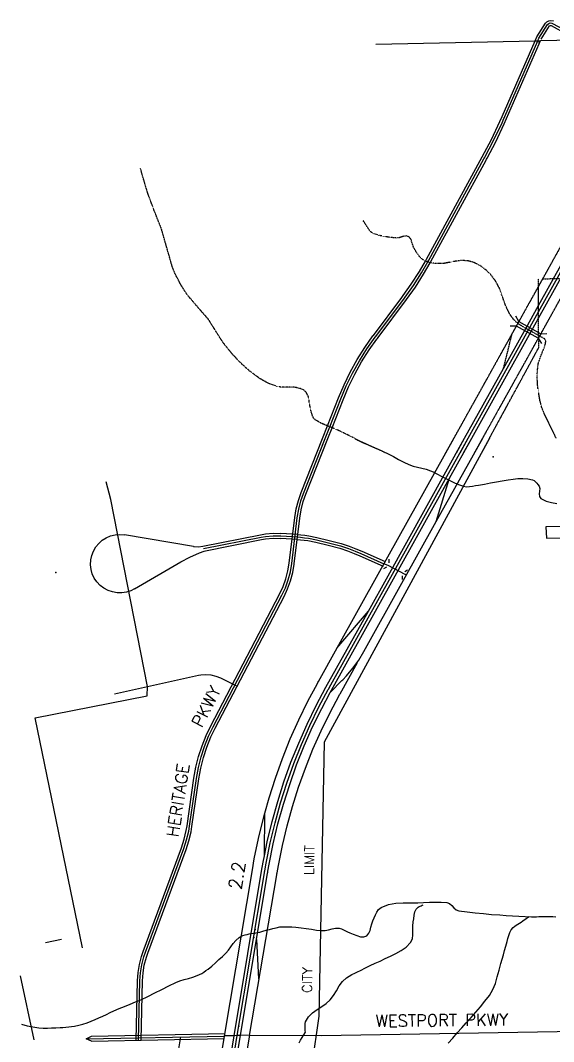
# Model space of a CAD drawing. Header units: feet. Extents: x 2327405 to 2393004, y 6977726 to 7089689.
# Drawn here: x 2328595 to 2337700, y 6999052 to 7016475 of the extents above; entities that cross this region are included whole.
import ezdxf

# ---------------------------------------------------------------- set-up
doc = ezdxf.new("R2010")
doc.units = ezdxf.units.FT
doc.header["$MEASUREMENT"] = 0
for name, pattern in [('DASHED', [0.75, 0.5, -0.25]), ('DASHED2', [0.375, 0.25, -0.125]), ('DIVIDE2', [0.6252, 0.25, -0.125, 0.0001, -0.125, 0.0001, -0.125])]:
    doc.linetypes.add(name, pattern=pattern)
doc.layers.add('vicinity map', color=9, linetype='CONTINUOUS')
doc.styles.get("Standard").update_dxf_attribs({"font": 'Simplex.shx'})

msp = doc.modelspace()

# ---------------------------------------------------------------- linework, layer by layer
at = {"layer": 'vicinity map'}
for p, q in [((2333389.89852, 7008421.17043), (2333752.14123, 7009339.32299)), ((2333429.36265, 7008405.59079), (2333797.78571, 7009339.43565)), ((2333468.81068, 7008390.02724), (2333843.43019, 7009339.53222)), ((2336604.71201, 7009345.66429), (2333781.17601, 7004160.71851)), ((2334306.506, 7009340.56228), (2334318.66399, 7009334.42072)), ((2334318.66399, 7009334.42072), (2334330.82181, 7009328.2788)), ((2334330.82181, 7009328.2788), (2334342.97958, 7009322.13679)), ((2334342.97958, 7009322.13679), (2334355.13745, 7009315.99498)), ((2334355.13745, 7009315.99498), (2334367.29556, 7009309.85365)), ((2334367.29556, 7009309.85365), (2334450.20419, 7009269.94993)), ((2334450.20419, 7009269.94993), (2334534.25954, 7009232.43583)), ((2334734.20572, 7007076.99199), (2335998.61898, 7009344.31234)), ((2334873.63383, 7007000.38137), (2336181.00377, 7009344.7147)), ((2334920.11524, 7006974.83913), (2336241.80942, 7009344.85956)), ((2335697.55211, 7007925.02008), (2336489.66732, 7009345.40677)), ((2335922.81309, 7008664.00679), (2336302.58289, 7009344.98831)), ((2334534.25954, 7009232.43583), (2334618.88696, 7009196.13779)), ((2334618.88696, 7009196.13779), (2334703.51184, 7009159.88224)), ((2334703.51184, 7009159.88224), (2334787.55955, 7009122.49561)), ((2334787.55955, 7009122.49561), (2334876.92223, 7009078.98129)), ((2334876.92223, 7009078.98129), (2334964.96195, 7009032.59652)), ((2334964.96195, 7009032.59652), (2335052.56134, 7008985.25611)), ((2335052.56134, 7008985.25611), (2335140.60308, 7008938.87488)), ((2335140.60308, 7008938.87488), (2335229.9698, 7008895.36765)), ((2335229.9698, 7008895.36765), (2335301.42401, 7008869.33175)), ((2335301.42401, 7008869.33175), (2335375.86082, 7008851.25696)), ((2335375.86082, 7008851.25696), (2335451.28891, 7008835.82871)), ((2335451.28891, 7008835.82871), (2335525.71694, 7008817.73245)), ((2335525.71694, 7008817.73245), (2335597.15357, 7008791.65361)), ((2335597.15357, 7008791.65361), (2335640.95377, 7008770.70199)), ((2335640.95377, 7008770.70199), (2335684.27469, 7008748.76172)), ((2335684.27469, 7008748.76172), (2335727.39756, 7008726.34965)), ((2330142.18753, 7008302.97118), (2330057.62614, 7008604.97154)), ((2334966.58055, 7006949.29689), (2335922.81309, 7008664.00679)), ((2335697.55211, 7007925.02008), (2335917.32481, 7008645.99685)), ((2335727.39756, 7008726.34965), (2335770.60361, 7008703.98268)), ((2335770.60361, 7008703.98268), (2335814.17408, 7008682.17767)), ((2335814.17408, 7008682.17767), (2335882.88166, 7008647.48361)), ((2335882.88166, 7008647.48361), (2335951.41734, 7008612.19246)), ((2335917.32481, 7008645.99685), (2335922.81309, 7008664.00679)), ((2335951.41734, 7008612.19246), (2336020.54076, 7008578.62041)), ((2336020.54076, 7008578.62041), (2336091.01154, 7008549.08367)), ((2336419.84865, 7008547.94813), (2336520.92989, 7008564.75897)), ((2336520.92989, 7008564.75897), (2336621.8924, 7008583.32572)), ((2336621.8924, 7008583.32572), (2336722.79843, 7008602.51939)), ((2336722.79843, 7008602.51939), (2336823.71025, 7008621.21095)), ((2336823.71025, 7008621.21095), (2336924.69012, 7008638.27141)), ((2336924.69012, 7008638.27141), (2337007.16585, 7008649.75574)), ((2337007.16585, 7008649.75574), (2337090.43635, 7008657.16503)), ((2337090.43635, 7008657.16503), (2337174.056, 7008658.53763)), ((2337174.056, 7008658.53763), (2337257.57918, 7008651.91187)), ((2337257.57918, 7008651.91187), (2337340.56026, 7008635.32609)), ((2337340.56026, 7008635.32609), (2337368.66311, 7008623.16667)), ((2337368.66311, 7008623.16667), (2337392.85648, 7008604.43236)), ((2337392.85648, 7008604.43236), (2337414.06833, 7008581.22126)), ((2337414.06833, 7008581.22126), (2337433.22665, 7008555.6315)), ((2333342.69286, 7008285.34752), (2333389.89852, 7008421.17043)), ((2333384.36196, 7008276.55983), (2333429.36265, 7008405.59079)), ((2336091.01154, 7008549.08367), (2336163.58933, 7008525.89844)), ((2336163.58933, 7008525.89844), (2336213.89708, 7008518.67021)), ((2336213.89708, 7008518.67021), (2336265.18629, 7008520.60781)), ((2336265.18629, 7008520.60781), (2336316.94756, 7008528.36449)), ((2336316.94756, 7008528.36449), (2336368.67148, 7008538.59351)), ((2336368.67148, 7008538.59351), (2336419.84865, 7008547.94813)), ((2337433.22665, 7008555.6315), (2337451.25939, 7008529.76116)), ((2337451.25939, 7008529.76116), (2337463.81539, 7008489.7079)), ((2337460.70445, 7008443.26809), (2337454.57147, 7008395.93827)), ((2337454.57147, 7008395.93827), (2337458.06133, 7008353.215)), ((2337463.81539, 7008489.7079), (2337460.70445, 7008443.26809)), ((2330765.48576, 7005109.61189), (2330142.18753, 7008302.97118)), ((2333305.62684, 7008140.31846), (2333342.69286, 7008285.34752)), ((2333347.52126, 7008133.36556), (2333384.36196, 7008276.55983)), ((2333389.41568, 7008126.38048), (2333426.03105, 7008267.72386)), ((2333426.03105, 7008267.72386), (2333468.82678, 7008390.02724)), ((2337458.06133, 7008353.215), (2337483.81891, 7008320.59484)), ((2337483.81891, 7008320.59484), (2337573.8374, 7008274.86762)), ((2337573.8374, 7008274.86762), (2337664.33374, 7008247.36628)), ((2337664.33374, 7008247.36628), (2337755.21424, 7008234.03905)), ((2333281.16294, 7007992.61769), (2333305.62684, 7008140.31846)), ((2333323.28269, 7007987.48349), (2333347.52126, 7008133.36556)), ((2333365.38634, 7007982.36538), (2333389.41568, 7008126.38048)), ((2333186.26877, 7007213.55525), (2333281.16294, 7007992.61769)), ((2333228.38852, 7007208.43715), (2333323.28269, 7007987.49958)), ((2333270.50827, 7007203.30295), (2333365.38634, 7007982.36538)), ((2335109.61387, 7006870.72272), (2335697.55211, 7007925.02008)), ((2330135.10588, 7007678.69118), (2330212.9075, 7007697.50584)), ((2330212.9075, 7007697.50584), (2330292.70487, 7007703.63791)), ((2330292.70487, 7007703.63791), (2330372.45395, 7007696.91034)), ((2331551.13092, 7007501.19917), (2330372.47005, 7007696.91034)), ((2331711.04754, 7007503.69384), (2332697.11961, 7007699.08312)), ((2332697.1357, 7007699.08312), (2332780.18419, 7007712.84406)), ((2332780.18419, 7007712.84406), (2332911.19479, 7007723.88501)), ((2332911.19479, 7007723.88501), (2333042.63995, 7007722.05021)), ((2333328.9963, 7007704.00809), (2333042.63995, 7007722.03412)), ((2333330.5092, 7007703.29992), (2333384.10444, 7007697.9404)), ((2333384.10444, 7007697.9404), (2333452.47459, 7007691.0036)), ((2338147.32162, 7007839.42863), (2337565.49935, 7007831.84804)), ((2337565.49935, 7007831.84804), (2337576.37935, 7007642.31722)), ((2329882.3391, 7007490.72154), (2329933.29483, 7007552.44459)), ((2329933.29483, 7007552.44459), (2329993.47279, 7007605.20292)), ((2329993.47279, 7007605.20292), (2330061.32791, 7007647.64456)), ((2330061.32791, 7007647.64456), (2330135.10588, 7007678.69118)), ((2331719.30411, 7007462.07303), (2332705.37617, 7007657.46231)), ((2331727.56067, 7007420.43612), (2332713.63274, 7007615.84149)), ((2332705.37617, 7007657.46231), (2332781.72928, 7007670.24147)), ((2332713.63274, 7007615.85759), (2332783.33875, 7007627.63889)), ((2332781.72928, 7007670.24147), (2332910.61539, 7007681.41117)), ((2332783.33875, 7007627.63889), (2332910.08426, 7007638.93734)), ((2332910.08426, 7007638.93734), (2333037.31262, 7007637.36007)), ((2332910.61539, 7007681.41117), (2333039.98433, 7007679.70514)), ((2333323.66896, 7007619.33404), (2333037.31262, 7007637.37616)), ((2333039.98433, 7007679.70514), (2333326.34068, 7007661.66302)), ((2333322.17216, 7007620.02611), (2333375.70302, 7007614.66658)), ((2333326.34068, 7007661.66302), (2333379.90373, 7007656.30349)), ((2333375.70302, 7007614.66658), (2333442.88217, 7007607.85854)), ((2333379.90373, 7007656.30349), (2333447.67838, 7007649.43107)), ((2333442.88217, 7007607.85854), (2333506.31126, 7007599.63416)), ((2333447.67838, 7007649.43107), (2333513.34463, 7007640.91699)), ((2333452.47459, 7007691.0036), (2333520.378, 7007682.19981)), ((2333506.31126, 7007599.63416), (2333640.37985, 7007571.25926)), ((2333513.34463, 7007640.91699), (2333649.55381, 7007612.09144)), ((2333520.378, 7007682.19981), (2333658.72777, 7007652.92361)), ((2333640.37985, 7007571.25926), (2333849.07942, 7007521.65549)), ((2333649.55381, 7007612.09144), (2333859.1064, 7007562.27844)), ((2333658.72777, 7007652.92361), (2333869.13338, 7007602.90138)), ((2333849.07942, 7007521.65549), (2334049.57071, 7007470.28131)), ((2333859.1064, 7007562.27844), (2334061.28762, 7007510.48579)), ((2333869.13338, 7007602.90138), (2334073.00454, 7007550.69028)), ((2334073.00454, 7007550.69028), (2334211.83715, 7007505.25503)), ((2337576.37935, 7007642.31722), (2337846.30303, 7007648.83557)), ((2329796.53843, 7007268.67949), (2329813.06765, 7007346.98006)), ((2329813.06765, 7007346.98006), (2329841.9093, 7007421.64322)), ((2329841.9093, 7007421.64322), (2329882.3391, 7007490.72154)), ((2331489.82632, 7007319.05581), (2331651.69041, 7007390.95069)), ((2331551.14701, 7007501.19917), (2331560.14393, 7007499.79893)), ((2331560.14393, 7007499.79893), (2331635.77278, 7007495.30852)), ((2331635.77278, 7007495.30852), (2331711.04754, 7007503.67775)), ((2331651.69041, 7007390.95069), (2331733.67665, 7007422.14216)), ((2334049.57071, 7007470.28131), (2334183.15645, 7007426.58429)), ((2334061.28762, 7007510.48579), (2334197.4968, 7007465.91966)), ((2334183.15645, 7007426.58429), (2334293.53369, 7007382.11472)), ((2334197.4968, 7007465.91966), (2334309.66055, 7007420.72583)), ((2334211.83715, 7007505.25503), (2334325.78741, 7007459.33694)), ((2334293.53369, 7007382.11472), (2334389.812, 7007340.44562)), ((2334309.66055, 7007420.72583), (2334406.56655, 7007378.78312)), ((2334325.78741, 7007459.33694), (2334423.3211, 7007417.12062)), ((2334406.56655, 7007378.78312), (2334804.02439, 7007203.72141)), ((2334423.3211, 7007417.12062), (2334821.61586, 7007241.43122)), ((2329792.77227, 7007188.72118), (2329796.53843, 7007268.67949)), ((2329801.84967, 7007109.19742), (2329792.77227, 7007188.72118)), ((2330541.48016, 7006774.60535), (2331333.61147, 7007235.58885)), ((2331333.61147, 7007235.58885), (2331489.82632, 7007319.05581)), ((2333164.55707, 7007082.57684), (2333186.28487, 7007213.57135)), ((2333204.85812, 7007068.09164), (2333228.38852, 7007208.43715)), ((2333245.12698, 7007053.55815), (2333269.60697, 7007196.07644)), ((2333269.60697, 7007196.07644), (2333270.50827, 7007203.30295)), ((2334389.812, 7007340.44562), (2334787.84925, 7007164.85278)), ((2334875.533, 7007175.62012), (2334804.02439, 7007203.72141)), ((2335165.52674, 7007018.43958), (2334875.533, 7007175.62012)), ((2334884.19194, 7007283.58316), (2334885.65655, 7007222.72921)), ((2329823.54528, 7007032.15224), (2329801.84967, 7007109.19742)), ((2329857.2958, 7006959.58138), (2329823.54528, 7007032.15224)), ((2333129.29365, 7006946.27109), (2333164.55707, 7007082.57684)), ((2333168.6934, 7006930.04766), (2333204.85812, 7007068.09164)), ((2333208.06096, 7006913.77595), (2333245.12698, 7007053.55815)), ((2334006.35652, 7005771.82703), (2334734.20572, 7007076.99199)), ((2334537.62544, 7006397.84526), (2334873.63383, 7007000.38137)), ((2334845.50035, 7007148.8064), (2334795.09185, 7007118.45186)), ((2335119.60865, 7006938.52955), (2335118.14404, 7006999.46397)), ((2335159.10497, 7007072.66252), (2335206.26235, 7007101.05352)), ((2335185.21052, 7007007.64006), (2335165.52674, 7007018.43958)), ((2329902.21602, 7006893.35182), (2329857.2958, 7006959.58138)), ((2329957.17931, 7006835.1535), (2329902.21602, 7006893.35182)), ((2330020.73716, 7006786.51541), (2329957.17931, 7006835.1535)), ((2333081.7339, 7006813.76368), (2333129.29365, 7006946.27109)), ((2333120.23235, 7006795.81813), (2333168.6934, 7006930.04766)), ((2333158.7147, 7006777.85648), (2333208.06096, 7006913.77595)), ((2333868.77929, 7005089.59012), (2334920.11524, 7006974.83913)), ((2333906.10283, 7005047.66351), (2334966.58055, 7006949.29689)), ((2334461.3689, 7005708.30137), (2335109.61387, 7006870.72272)), ((2330091.264, 7006748.67684), (2330020.73716, 7006786.51541)), ((2330166.94113, 7006722.61958), (2330091.264, 7006748.67684)), ((2330245.8211, 7006709.00349), (2330166.94113, 7006722.61958)), ((2330325.84379, 7006708.19875), (2330245.8211, 7006709.00349)), ((2330404.98128, 7006720.22147), (2330325.84379, 7006708.19875)), ((2330481.17344, 7006744.74974), (2330404.98128, 7006720.22147)), ((2330541.49626, 7006774.60535), (2330481.17344, 7006744.74974)), ((2331847.27282, 7004438.85048), (2333022.2802, 7006686.16515)), ((2331884.85387, 7004419.18279), (2333059.87734, 7006666.49747)), ((2333022.2802, 7006686.16515), (2333081.7339, 7006813.76368)), ((2333059.87734, 7006666.49747), (2333120.23235, 7006795.81813)), ((2333097.47449, 7006646.84588), (2333158.7147, 7006777.85648)), ((2331922.45102, 7004399.51511), (2333097.47449, 7006646.82978)), ((2333813.47801, 7005099.32739), (2334537.62544, 7006397.84526)), ((2334033.5887, 7005803.9037), (2334537.57715, 7006397.79697)), ((2334537.57715, 7006397.79697), (2334537.62544, 7006397.84526)), ((2334006.35652, 7005771.82703), (2334033.5887, 7005803.9037)), ((2333683.51356, 7005192.91789), (2334006.35652, 7005771.82703)), ((2334372.301, 7005561.8077), (2334461.3689, 7005708.30137)), ((2334054.33473, 7004986.11749), (2334352.63332, 7005517.49907)), ((2334272.51406, 7005422.41177), (2334372.301, 7005561.8077)), ((2330202.15626, 7004985.57027), (2331638.52497, 7005301.29939)), ((2331638.52497, 7005301.29939), (2331676.37963, 7005308.28447)), ((2331676.37963, 7005308.28447), (2331761.6009, 7005314.5453)), ((2331761.6009, 7005314.5453), (2331846.78998, 7005307.94649)), ((2331846.78998, 7005307.94649), (2331930.0316, 7005288.63288)), ((2331930.0316, 7005288.63288), (2332009.4427, 7005257.05514)), ((2332009.4427, 7005257.05514), (2332297.37632, 7005116.59697)), ((2334101.04146, 7005226.00853), (2334162.52309, 7005290.90223)), ((2334162.52309, 7005290.90223), (2334272.51406, 7005422.41177)), ((2330761.18848, 7004950.45171), (2330765.48576, 7005109.61189)), ((2333506.34345, 7004862.0115), (2333665.92209, 7005160.72855)), ((2333646.68896, 7004787.04254), (2333813.47801, 7005099.32739)), ((2333665.92209, 7005160.72855), (2333674.16256, 7005176.14725)), ((2333674.16256, 7005176.14725), (2333683.51356, 7005192.91789)), ((2333859.42829, 7005072.81947), (2333868.77929, 7005089.59012)), ((2333909.65975, 7005032.87251), (2334069.76951, 7005193.81919)), ((2334069.76951, 7005193.81919), (2334086.1217, 7005210.25185)), ((2334086.1217, 7005210.25185), (2334101.04146, 7005226.00853)), ((2328848.19227, 7004576.02534), (2330761.18848, 7004950.45171)), ((2333693.47616, 7004762.04752), (2333851.18782, 7005057.40078)), ((2333740.26336, 7004737.06859), (2333884.92225, 7005008.02234)), ((2333851.18782, 7005057.40078), (2333859.42829, 7005072.81947)), ((2333882.70118, 7004665.39903), (2334038.57805, 7004957.29194)), ((2333884.92225, 7005008.02234), (2333906.10283, 7005047.66351)), ((2333884.92225, 7005008.02234), (2333909.65975, 7005032.87251)), ((2334038.57805, 7004957.29194), (2334045.90112, 7004971.0046)), ((2334045.90112, 7004971.0046), (2334054.33473, 7004986.11749)), ((2333349.61357, 7004541.34133), (2333506.34345, 7004862.0115)), ((2333491.37541, 7004468.89922), (2333646.68896, 7004787.04254)), ((2333538.62936, 7004444.75722), (2333693.47616, 7004762.04752)), ((2333585.8994, 7004420.61522), (2333740.26336, 7004737.06859)), ((2329657.06203, 7000651.95199), (2328848.19227, 7004576.02534)), ((2333731.25035, 7004355.06163), (2333882.70118, 7004665.39903)), ((2331767.26622, 7004272.70521), (2331847.25672, 7004438.83438)), ((2331808.40419, 7004260.82735), (2331884.85387, 7004419.18279)), ((2331849.54217, 7004248.9012), (2331922.45102, 7004399.51511)), ((2333204.56841, 7004215.23115), (2333349.61357, 7004541.34133)), ((2333347.73049, 7004145.31591), (2333491.37541, 7004468.89922)), ((2333395.46728, 7004122.01083), (2333538.62936, 7004444.75722)), ((2333443.18797, 7004098.73794), (2333585.8994, 7004420.61522)), ((2331696.70719, 7004096.87096), (2331767.26622, 7004272.70521)), ((2331738.0544, 7004086.4738), (2331808.40419, 7004260.82735)), ((2331779.4177, 7004076.02836), (2331849.54217, 7004248.9012)), ((2333071.36894, 7003884.09944), (2333204.56841, 7004215.23115)), ((2333591.24283, 7004039.3969), (2333731.25035, 7004355.06163)), ((2331638.23526, 7003916.65895), (2331696.70719, 7004096.87096)), ((2331679.80779, 7003907.71032), (2331738.0544, 7004086.4738)), ((2331721.38032, 7003898.72949), (2331779.4177, 7004076.02836)), ((2333215.94734, 7003816.72715), (2333347.73049, 7004145.31591)), ((2333264.15088, 7003794.27509), (2333395.46728, 7004122.01083)), ((2333312.35441, 7003771.83912), (2333443.18797, 7004098.73794)), ((2333462.80737, 7003718.85547), (2333591.24283, 7004039.3969)), ((2333781.17601, 7004160.71851), (2333692.83238, 6999484.31597)), ((2331592.14013, 7003732.89003), (2331638.23526, 7003916.65895)), ((2331633.92189, 7003725.37382), (2331679.80779, 7003907.71032)), ((2331675.70365, 7003717.85761), (2331721.38032, 7003898.72949)), ((2332950.19218, 7003548.39684), (2333071.36894, 7003884.09944)), ((2331558.63103, 7003546.41719), (2331592.14013, 7003732.89003)), ((2331600.62202, 7003540.33341), (2331633.92189, 7003725.37382)), ((2331642.61301, 7003534.24963), (2331675.70365, 7003717.85761)), ((2333096.18691, 7003483.55142), (2333215.94734, 7003816.72715)), ((2333144.87329, 7003461.96847), (2333264.15088, 7003794.27509)), ((2333193.55966, 7003440.38552), (2333312.35441, 7003771.83912)), ((2333346.13712, 7003393.83974), (2333462.80737, 7003718.85547)), ((2331440.86634, 7002733.25016), (2331558.63103, 7003546.41719)), ((2331482.85733, 7002727.16637), (2331600.62202, 7003540.33341)), ((2331524.84832, 7002721.08259), (2331642.61301, 7003534.24963)), ((2332841.21517, 7003208.52572), (2332950.19218, 7003548.39684)), ((2332988.64234, 7003146.25545), (2333096.18691, 7003483.55142)), ((2333037.79546, 7003125.52552), (2333144.87329, 7003461.96847)), ((2333086.94857, 7003104.81168), (2333193.55966, 7003440.38552)), ((2333241.40911, 7003064.78424), (2333346.13712, 7003393.83974)), ((2332767.61425, 7002946.8586), (2332841.21517, 7003208.52572)), ((2332893.41018, 7002805.2738), (2332988.64234, 7003146.25545)), ((2332943.04614, 7002785.41298), (2333037.79546, 7003125.52552)), ((2332992.6982, 7002765.56825), (2333086.94857, 7003104.81168)), ((2333148.73601, 7002732.13963), (2333241.40911, 7003064.78424)), ((2332660.35938, 7002518.09663), (2332744.56669, 7002864.93674)), ((2332744.56669, 7002864.93674), (2332767.61425, 7002946.8586)), ((2332762.31911, 7002244.69649), (2332767.51769, 7002935.3831)), ((2332767.51769, 7002935.3831), (2332767.61425, 7002946.8586)), ((2331392.75938, 7002504.5932), (2331427.7009, 7002654.40238)), ((2331427.7009, 7002654.40238), (2331440.86634, 7002733.25016)), ((2331433.15699, 7002491.50823), (2331468.71012, 7002642.99126)), ((2331468.71012, 7002642.99126), (2331482.85733, 7002727.16637)), ((2331509.71933, 7002631.54795), (2331524.84832, 7002721.08259)), ((2332810.6514, 7002461.04103), (2332893.41018, 7002805.2738)), ((2332860.7702, 7002442.06541), (2332943.04614, 7002785.41298)), ((2332910.88899, 7002423.10589), (2332992.6982, 7002765.56825)), ((2333068.27876, 7002396.32436), (2333148.73601, 7002732.13963)), ((2331345.40886, 7002358.21219), (2331392.75938, 7002504.5932)), ((2331385.19488, 7002343.46947), (2331433.15699, 7002491.50823)), ((2331424.9809, 7002328.74285), (2331473.55461, 7002478.40717)), ((2331473.55461, 7002478.40717), (2331509.71933, 7002631.54795)), ((2332588.72201, 7002168.45605), (2332660.35938, 7002518.09663)), ((2330690.42023, 7000589.45639), (2331345.42496, 7002358.21219)), ((2330730.20625, 7000574.72977), (2331385.19488, 7002343.46947)), ((2330769.97617, 7000560.00315), (2331424.9809, 7002328.74285)), ((2332762.12597, 7002221.1339), (2332810.6514, 7002461.04103)), ((2332791.06419, 7002095.94956), (2332860.7702, 7002442.06541)), ((2332841.68192, 7002077.87525), (2332910.88899, 7002423.10589)), ((2332999.87642, 7002056.69467), (2333068.27876, 7002396.32436)), ((2332556.27516, 7001984.46179), (2332588.72201, 7002168.45605)), ((2332740.46255, 7002114.03997), (2332762.12597, 7002221.1339)), ((2332762.12597, 7002221.1339), (2332762.31911, 7002244.69649)), ((2332083.26894, 6999146.50497), (2332556.27516, 7001984.46179)), ((2332245.34226, 6999151.33337), (2332713.19818, 7001958.29186)), ((2332713.19818, 7001958.29186), (2332740.46255, 7002114.03997)), ((2332762.81804, 7001933.47388), (2332765.57023, 7001949.95482)), ((2332765.57023, 7001949.95482), (2332768.30633, 7001965.66322)), ((2332768.30633, 7001965.66322), (2332791.06419, 7002095.94956)), ((2332817.8779, 7001941.23151), (2332820.614, 7001956.93991)), ((2332820.614, 7001956.93991), (2332841.68192, 7002077.87525)), ((2332977.6014, 7001929.16051), (2332999.87642, 7002056.69467)), ((2332299.37206, 6999152.94284), (2332762.81804, 7001933.47388)), ((2332353.40186, 6999154.5523), (2332815.12572, 7001924.75057)), ((2332509.90642, 6999156.09739), (2332972.37063, 7001898.51626)), ((2332815.12572, 7001924.75057), (2332817.8779, 7001941.23151)), ((2332972.37063, 7001898.51626), (2332974.99406, 7001914.22466)), ((2332974.99406, 7001914.22466), (2332977.6014, 7001929.16051)), ((2335381.13092, 7001419.68378), (2335480.78633, 7001425.4485)), ((2335480.78633, 7001425.4485), (2335580.68957, 7001430.09626)), ((2335580.68957, 7001430.09626), (2335680.60065, 7001432.09182)), ((2335680.60065, 7001432.09182), (2335780.27955, 7001429.89992)), ((2335780.27955, 7001429.89992), (2335879.48624, 7001421.98531)), ((2335879.48624, 7001421.98531), (2335924.01948, 7001404.89643)), ((2334656.29945, 7001211.85735), (2334680.01068, 7001260.91003)), ((2334680.01068, 7001260.91003), (2334711.62456, 7001304.82116)), ((2334711.62456, 7001304.82116), (2334755.94962, 7001340.25659)), ((2334755.94962, 7001340.25659), (2334879.11592, 7001392.38081)), ((2334879.11592, 7001392.38081), (2335003.70063, 7001415.35705)), ((2335003.70063, 7001415.35705), (2335129.22032, 7001420.2139)), ((2335129.22032, 7001420.2139), (2335255.19156, 7001417.97995)), ((2335255.19156, 7001417.97995), (2335381.13092, 7001419.68378)), ((2335318.88495, 7001207.91086), (2335330.13182, 7001264.66644)), ((2335330.13182, 7001264.66644), (2335351.52316, 7001312.70856)), ((2335351.52316, 7001312.70856), (2335389.27483, 7001345.88972)), ((2335389.27483, 7001345.88972), (2335405.73645, 7001354.01753)), ((2335405.73645, 7001354.01753), (2335422.19808, 7001362.14534)), ((2335422.19808, 7001362.14534), (2335438.65971, 7001370.27314)), ((2335438.65971, 7001370.27314), (2335455.12134, 7001378.40095)), ((2335455.12134, 7001378.40095), (2335471.58296, 7001386.52876)), ((2335924.01948, 7001404.89643), (2335962.55604, 7001371.81648)), ((2335962.55604, 7001371.81648), (2335999.09239, 7001333.29309)), ((2335999.09239, 7001333.29309), (2336037.625, 7001299.8739)), ((2336037.625, 7001299.8739), (2336082.15031, 7001282.10655)), ((2336082.15031, 7001282.10655), (2336221.68712, 7001264.55637)), ((2336221.68712, 7001264.55637), (2336361.3941, 7001248.6669)), ((2336361.3941, 7001248.6669), (2336501.27529, 7001234.55456)), ((2334593.97353, 7001060.08285), (2334613.35085, 7001111.66401)), ((2334613.35085, 7001111.66401), (2334635.68235, 7001160.99729)), ((2334635.68235, 7001160.99729), (2334656.29945, 7001211.85735)), ((2335294.01151, 7001021.91069), (2335301.96125, 7001092.84934)), ((2335301.96125, 7001092.84934), (2335311.56671, 7001148.58933)), ((2335311.56671, 7001148.58933), (2335318.88495, 7001207.91086)), ((2336501.27529, 7001234.55456), (2336641.33469, 7001222.33577)), ((2336641.33469, 7001222.33577), (2336781.57633, 7001212.12693)), ((2336781.57633, 7001212.12693), (2336889.74859, 7001204.55018)), ((2336889.74859, 7001204.55018), (2336997.89864, 7001196.59486)), ((2336997.89864, 7001196.59486), (2337106.06156, 7001189.22507)), ((2337090.96126, 7001056.17719), (2337118.75961, 7001072.7657)), ((2337106.06156, 7001189.22507), (2337214.27245, 7001183.40492)), ((2337118.75961, 7001072.7657), (2337145.91134, 7001090.59609)), ((2337145.91134, 7001090.59609), (2337173.10811, 7001109.90003)), ((2337173.10811, 7001109.90003), (2337200.30488, 7001129.20398)), ((2337200.30488, 7001129.20398), (2337227.50165, 7001148.50792)), ((2337214.27245, 7001183.40492), (2337322.56642, 7001180.09854)), ((2337227.50165, 7001148.50792), (2337254.69842, 7001167.81187)), ((2337254.69842, 7001167.81187), (2337281.89519, 7001187.11582)), ((2337322.56642, 7001180.09854), (2337364.98835, 7001180.28574)), ((2337364.98835, 7001180.28574), (2337407.41093, 7001181.67553)), ((2337407.41093, 7001181.67553), (2337449.83533, 7001183.48031)), ((2337449.83533, 7001183.48031), (2337492.26269, 7001184.91249)), ((2337492.26269, 7001184.91249), (2337534.69416, 7001185.18446)), ((2337534.69416, 7001185.18446), (2337586.15525, 7001184.49238)), ((2337586.15525, 7001184.49238), (2337637.61634, 7001183.80031)), ((2337637.61634, 7001183.80031), (2337689.07744, 7001183.10824)), ((2337689.07744, 7001183.10824), (2337740.53853, 7001182.41617)), ((2332539.05065, 7000894.08662), (2332574.79369, 7000900.67578)), ((2332574.79369, 7000900.67578), (2332610.53673, 7000907.26494)), ((2332610.53673, 7000907.26494), (2332646.27977, 7000913.85409)), ((2332646.27977, 7000913.85409), (2332682.02281, 7000920.44325)), ((2332682.02281, 7000920.44325), (2332737.62667, 7000935.29541)), ((2332737.62667, 7000935.29541), (2332793.23053, 7000950.14757)), ((2332793.23053, 7000950.14757), (2332848.83439, 7000964.99973)), ((2332848.83439, 7000964.99973), (2332904.43825, 7000979.85189)), ((2332904.43825, 7000979.85189), (2332960.04211, 7000994.70405)), ((2332960.04211, 7000994.70405), (2333026.7995, 7001007.33917)), ((2333026.7995, 7001007.33917), (2333094.92572, 7001011.83087)), ((2333094.92572, 7001011.83087), (2333163.74083, 7001010.82261)), ((2333163.74083, 7001010.82261), (2333232.56489, 7001006.95788)), ((2333232.56489, 7001006.95788), (2333300.71796, 7001002.88014)), ((2333300.71796, 7001002.88014), (2333388.45385, 7000995.19362)), ((2333388.45385, 7000995.19362), (2333476.18708, 7000982.68605)), ((2333476.18708, 7000982.68605), (2333563.91839, 7000968.32262)), ((2333563.91839, 7000968.32262), (2333651.64851, 7000955.06852)), ((2333651.64851, 7000955.06852), (2333739.37816, 7000945.88892)), ((2333739.37816, 7000945.88892), (2333799.01726, 7000948.76111)), ((2333799.01726, 7000948.76111), (2333858.6513, 7000961.09926)), ((2333858.6513, 7000961.09926), (2333918.27956, 7000975.93487)), ((2333918.27956, 7000975.93487), (2333977.9013, 7000986.29939)), ((2333977.9013, 7000986.29939), (2334037.5158, 7000985.22429)), ((2334037.5158, 7000985.22429), (2334075.57935, 7000975.4898)), ((2334075.57935, 7000975.4898), (2334112.09007, 7000960.15116)), ((2334112.09007, 7000960.15116), (2334147.75599, 7000942.07503)), ((2334147.75599, 7000942.07503), (2334183.28515, 7000924.12808)), ((2334183.28515, 7000924.12808), (2334219.38555, 7000909.17698)), ((2334219.38555, 7000909.17698), (2334277.63763, 7000885.80322)), ((2334513.17764, 7000858.35002), (2334547.91581, 7000898.90812)), ((2334547.91581, 7000898.90812), (2334568.27911, 7000949.11174)), ((2334568.27911, 7000949.11174), (2334581.29065, 7001004.3677)), ((2334581.29065, 7001004.3677), (2334593.97353, 7001060.08285)), ((2335296.64536, 7000948.50703), (2335294.01151, 7001021.91069)), ((2335298.61077, 7000875.40101), (2335296.64536, 7000948.50703)), ((2336934.08223, 7000861.4506), (2336951.20487, 7000912.53481)), ((2336951.20487, 7000912.53481), (2336975.25307, 7000959.65644)), ((2336975.25307, 7000959.65644), (2337009.79873, 7001000.46594)), ((2337009.79873, 7001000.46594), (2337035.8696, 7001021.367)), ((2337035.8696, 7001021.367), (2337063.12752, 7001039.49085)), ((2337063.12752, 7001039.49085), (2337090.96126, 7001056.17719)), ((2329294.43305, 7000792.95738), (2329023.46321, 7000738.73444)), ((2332189.26681, 7000669.18344), (2332230.38201, 7000725.179)), ((2332230.38201, 7000725.179), (2332275.45827, 7000778.23941)), ((2332275.45827, 7000778.23941), (2332328.74483, 7000824.8892)), ((2332328.74483, 7000824.8892), (2332361.17824, 7000844.78826)), ((2332361.17824, 7000844.78826), (2332395.31201, 7000859.97133)), ((2332395.31201, 7000859.97133), (2332430.68535, 7000871.46569)), ((2332430.68535, 7000871.46569), (2332466.83748, 7000880.29864)), ((2332466.83748, 7000880.29864), (2332503.30761, 7000887.49746)), ((2332503.30761, 7000887.49746), (2332539.05065, 7000894.08662)), ((2332667.36056, 7000121.31076), (2332634.47916, 7000795.35549)), ((2334277.63763, 7000885.80322), (2334339.4247, 7000859.7057)), ((2334339.4247, 7000859.7057), (2334401.46495, 7000840.21237)), ((2334401.46495, 7000840.21237), (2334460.47654, 7000836.65117)), ((2334460.47654, 7000836.65117), (2334513.17764, 7000858.35002)), ((2335180.29315, 7000663.88321), (2335255.52813, 7000741.13255)), ((2335255.52813, 7000741.13255), (2335288.65571, 7000805.3553)), ((2335288.65571, 7000805.3553), (2335298.61077, 7000875.40101)), ((2336884.44277, 7000681.7294), (2336906.3261, 7000756.79266)), ((2336906.3261, 7000756.79266), (2336920.31327, 7000808.75337)), ((2336920.31327, 7000808.75337), (2336934.08223, 7000861.4506)), ((2330661.5303, 7000503.83275), (2330690.40413, 7000589.45639)), ((2330703.7949, 7000496.97642), (2330730.19015, 7000574.72977)), ((2330746.07559, 7000490.02353), (2330769.97617, 7000559.98705)), ((2332043.56632, 7000505.57284), (2332101.92267, 7000562.28859)), ((2332101.92267, 7000562.28859), (2332147.86344, 7000613.72815)), ((2332147.86344, 7000613.72815), (2332189.26681, 7000669.18344)), ((2334914.56184, 7000510.28047), (2335007.18079, 7000553.92692)), ((2335007.18079, 7000553.92692), (2335096.6343, 7000603.30459)), ((2335096.6343, 7000603.30459), (2335180.29315, 7000663.88321)), ((2336842.75919, 7000531.26791), (2336863.46633, 7000606.51451)), ((2336863.46633, 7000606.51451), (2336884.44277, 7000681.7294)), ((2330626.58877, 7000367.26949), (2330661.5303, 7000503.83275)), ((2330668.91775, 7000362.4089), (2330703.7949, 7000496.97642)), ((2330711.23063, 7000357.50003), (2330746.07559, 7000490.02353)), ((2331863.49673, 7000340.0565), (2331925.00075, 7000393.97457)), ((2331925.00075, 7000393.97457), (2331984.80814, 7000449.30742)), ((2331984.80814, 7000449.30742), (2332043.56632, 7000505.57284)), ((2334569.37896, 7000347.26929), (2334653.45206, 7000386.80825)), ((2334653.45206, 7000386.80825), (2334737.50131, 7000426.53906)), ((2334737.50131, 7000426.53906), (2334821.40663, 7000466.89549)), ((2334821.40663, 7000466.89549), (2334914.56184, 7000510.28047)), ((2336768.70192, 7000269.34304), (2336799.60235, 7000381.15919)), ((2336799.60235, 7000381.15919), (2336821.68373, 7000456.10951)), ((2336821.68373, 7000456.10951), (2336842.75919, 7000531.26791)), ((2330594.68914, 7000087.46368), (2330604.24937, 7000228.09889)), ((2330604.24937, 7000228.09889), (2330626.58877, 7000367.26949)), ((2330637.11468, 7000086.51409), (2330646.62663, 7000225.20185)), ((2330646.62663, 7000225.20185), (2330668.91775, 7000362.4089)), ((2330679.52414, 7000085.5806), (2330688.9878, 7000222.28872)), ((2330688.9878, 7000222.28872), (2330711.23063, 7000357.50003)), ((2331652.43325, 7000195.55296), (2331690.84969, 7000215.73141)), ((2331690.84969, 7000215.73141), (2331728.17527, 7000237.85857)), ((2331728.17527, 7000237.85857), (2331764.43371, 7000261.95354)), ((2331764.43371, 7000261.95354), (2331799.64869, 7000288.03544)), ((2331799.64869, 7000288.03544), (2331863.49673, 7000340.0565)), ((2334257.11624, 7000193.50295), (2334304.89426, 7000218.72848)), ((2334304.89426, 7000218.72848), (2334353.11639, 7000243.11324)), ((2334353.11639, 7000243.11324), (2334401.64158, 7000267.03189)), ((2334401.64158, 7000267.03189), (2334485.40211, 7000307.48843)), ((2334485.40211, 7000307.48843), (2334569.37896, 7000347.26929)), ((2336739.42339, 7000156.48518), (2336768.70192, 7000269.34304)), ((2328830.97097, 6999082.59304), (2328595.34502, 7000171.09157)), ((2330572.28536, 6999075.83328), (2330594.70523, 7000087.46368)), ((2330614.69481, 6999074.89979), (2330637.11468, 7000086.51409)), ((2330657.10426, 6999073.9502), (2330679.52414, 7000085.5806)), ((2331128.25925, 7000001.46563), (2331248.72819, 7000058.47718)), ((2331248.72819, 7000058.47718), (2331319.88606, 7000086.1372)), ((2331319.88606, 7000086.1372), (2331393.13769, 7000108.36674)), ((2331393.13769, 7000108.36674), (2331467.22779, 7000128.64896)), ((2331467.22779, 7000128.64896), (2331540.90107, 7000150.46703)), ((2331540.90107, 7000150.46703), (2331612.90225, 7000177.30412)), ((2331612.90225, 7000177.30412), (2331652.43325, 7000195.55296)), ((2334038.73426, 7000002.16241), (2334093.71615, 7000078.3991)), ((2334093.71615, 7000078.3991), (2334163.45658, 7000139.03099)), ((2334163.45658, 7000139.03099), (2334209.92333, 7000167.06201)), ((2334209.92333, 7000167.06201), (2334257.11624, 7000193.50295)), ((2336662.64495, 6999938.72554), (2336705.99499, 7000045.35592)), ((2336705.99499, 7000045.35592), (2336739.42339, 7000156.48518)), ((2330770.21261, 6999822.11076), (2330889.90365, 6999881.17286)), ((2330889.90365, 6999881.17286), (2331008.9518, 6999941.66101)), ((2331008.9518, 6999941.66101), (2331128.25925, 7000001.46563)), ((2333942.54258, 6999835.93083), (2333990.88502, 6999918.58498)), ((2333990.88502, 6999918.58498), (2334038.73426, 7000002.16241)), ((2336603.60148, 6999839.36436), (2336662.64495, 6999938.72554)), ((2330375.39921, 6999652.2473), (2330466.80819, 6999689.91303)), ((2330466.80819, 6999689.91303), (2330558.08568, 6999727.85079)), ((2330558.08568, 6999727.85079), (2330648.97646, 6999766.58427)), ((2330648.97646, 6999766.58427), (2330770.21261, 6999822.11076)), ((2333740.36573, 6999650.7052), (2333817.1443, 6999702.54453)), ((2333817.1443, 6999702.54453), (2333886.08106, 6999762.46403)), ((2333886.08106, 6999762.46403), (2333942.54258, 6999835.93083)), ((2336450.79016, 6999647.3049), (2336528.75929, 6999741.38931)), ((2336528.75929, 6999741.38931), (2336603.60148, 6999839.36436)), ((2330000.89027, 6999485.82273), (2330064.69359, 6999516.47745)), ((2330064.69359, 6999516.47745), (2330128.66661, 6999546.65835)), ((2330128.66661, 6999546.65835), (2330193.20763, 6999575.63712)), ((2330193.20763, 6999575.63712), (2330284.11396, 6999614.32989)), ((2330284.11396, 6999614.32989), (2330375.39921, 6999652.2473)), ((2333516.61185, 6999473.70958), (2333584.73624, 6999543.28359)), ((2333584.73624, 6999543.28359), (2333661.10862, 6999599.95017)), ((2333661.10862, 6999599.95017), (2333740.36573, 6999650.7052)), ((2336290.07066, 6999464.74202), (2336370.84398, 6999555.59463)), ((2336370.84398, 6999555.59463), (2336450.79016, 6999647.3049)), ((2328614.02062, 6999350.95087), (2328711.48272, 6999322.57768)), ((2329591.49386, 6999328.98988), (2329663.27779, 6999348.24334)), ((2329663.27779, 6999348.24334), (2329733.92951, 6999371.11954)), ((2329733.92951, 6999371.11954), (2329803.53981, 6999397.18468)), ((2329803.53981, 6999397.18468), (2329872.19946, 6999426.00499)), ((2329872.19946, 6999426.00499), (2329936.85833, 6999455.42247)), ((2329936.85833, 6999455.42247), (2330000.89027, 6999485.82273)), ((2333692.83238, 6999484.31597), (2333026.77061, 6995015.61513)), ((2333455.72572, 6999327.50561), (2333457.64417, 6999358.72107)), ((2333457.64417, 6999358.72107), (2333465.88863, 6999389.04128)), ((2333465.88863, 6999389.04128), (2333479.26248, 6999418.37415)), ((2333479.26248, 6999418.37415), (2333496.56909, 6999446.62762)), ((2333496.56909, 6999446.62762), (2333516.61185, 6999473.70958)), ((2336133.07718, 6999285.99302), (2336209.62009, 6999373.23057)), ((2336209.62009, 6999373.23057), (2336290.07066, 6999464.74202)), ((2328711.48272, 6999322.57768), (2328810.13442, 6999300.57946)), ((2328810.13442, 6999300.57946), (2328910.30159, 6999286.7861)), ((2328910.30159, 6999286.7861), (2328982.7311, 6999282.42287)), ((2328982.7311, 6999282.42287), (2329055.29655, 6999281.67521)), ((2329055.29655, 6999281.67521), (2329127.91659, 6999283.55177)), ((2329127.91659, 6999283.55177), (2329200.50984, 6999287.0612)), ((2329200.50984, 6999287.0612), (2329272.99495, 6999291.21214)), ((2329272.99495, 6999291.21214), (2329322.19227, 6999293.97752)), ((2329322.19227, 6999293.97752), (2329371.35412, 6999297.03395)), ((2329371.35412, 6999297.03395), (2329420.46651, 6999300.96576)), ((2329420.46651, 6999300.96576), (2329469.51544, 6999306.35732)), ((2329469.51544, 6999306.35732), (2329518.48693, 6999313.79296)), ((2329518.48693, 6999313.79296), (2329591.49386, 6999328.98988)), ((2329808.44848, 6999144.05858), (2332090.27013, 6999188.49596)), ((2332276.79124, 6997727.27709), (2332510.42145, 6999159.21976)), ((2332510.42145, 6999159.21976), (2332353.40186, 6999154.5523)), ((2332510.42145, 6999161.24769), (2333735.20964, 6999156.16177)), ((2333407.75395, 6999121.33613), (2333434.66101, 6999168.19415)), ((2333434.66101, 6999168.19415), (2333461.56808, 6999215.05216)), ((2333456.89419, 6999305.01492), (2333455.72572, 6999327.50561)), ((2333458.06266, 6999282.52423), (2333456.89419, 6999305.01492)), ((2333459.23114, 6999260.03354), (2333458.06266, 6999282.52423)), ((2333460.39961, 6999237.54285), (2333459.23114, 6999260.03354)), ((2333461.56808, 6999215.05216), (2333460.39961, 6999237.54285)), ((2333735.20964, 6999156.16177), (2340065.33938, 6999261.24386)), ((2335978.77765, 6999112.74633), (2336055.88721, 6999199.40719)), ((2336055.88721, 6999199.40719), (2336133.07718, 6999285.99302)), ((2329720.90958, 6999099.927), (2332083.17238, 6999145.95775)), ((2329720.90958, 6999099.927), (2329808.44848, 6999144.05858)), ((2329810.10623, 6999059.22358), (2329720.90958, 6999099.927)), ((2329810.10623, 6999059.22358), (2332075.26989, 6999103.33907)), ((2331326.96437, 6999131.21503), (2330870.16549, 6996390.06764)), ((2331815.37319, 6996249.06225), (2332299.37206, 6999152.94284)), ((2331955.76698, 6997414.01046), (2332245.34226, 6999151.33337)), ((2331996.93714, 6998628.57853), (2332083.26894, 6999146.50497)), ((2332077.23344, 6997497.63836), (2332353.40186, 6999154.5523)), ((2332099.25095, 6999146.98781), (2332083.26894, 6999146.50497)), ((2332245.34226, 6999151.33337), (2332099.25095, 6999146.98781)), ((2332299.37206, 6999152.94284), (2332245.34226, 6999151.33337)), ((2332353.40186, 6999154.5523), (2332299.37206, 6999152.94284)), ((2333353.93981, 6999027.62009), (2333380.84688, 6999074.47811)), ((2333380.84688, 6999074.47811), (2333407.75395, 6999121.33613)), ((2335902.47598, 6999025.28368), (2335978.77765, 6999112.74633))]:
    msp.add_line(p, q, dxfattribs=at)
at = {"layer": 'vicinity map', "linetype": 'Continuous', "flags": 128}
for points in [[(2337411.94016, 7016192.59407), (2337561.05727, 7016426.46571)], [(2337561.05727, 7016426.46571), (2337585.87525, 7016453.52085), (2337618.46696, 7016470.40416), (2337654.8731, 7016475.11989), (2337690.68374, 7016467.05646), (2337700.1635, 7016462.51777)], [(2337596.83572, 7016403.65956), (2337617.01844, 7016423.50429), (2337643.84825, 7016432.50121), (2337671.91735, 7016428.84772), (2337679.96469, 7016425.19423)], [(2337679.98078, 7016425.19423), (2337948.53643, 7016279.79499)], [(2337449.48902, 7016172.55621), (2337596.83572, 7016403.65956)], [(2337487.05398, 7016152.53444), (2337632.61417, 7016380.85342)], [(2337632.61417, 7016380.85342), (2337645.73132, 7016389.93081), (2337659.76588, 7016387.88679)], [(2337659.76588, 7016387.88679), (2337928.33762, 7016242.48755)], [(2334664.45138, 7016069.00311), (2337383.80668, 7016128.15102)], [(2335511.35287, 7012367.79251), (2335531.31026, 7012402.49262), (2336483.00414, 7014147.9434), (2336637.89924, 7014445.46945), (2336781.25446, 7014748.72521), (2336819.88166, 7014835.94222), (2337383.80668, 7016128.15102)], [(2335552.008, 7012353.40388), (2335568.56942, 7012382.18115), (2336511.47561, 7014111.53725), (2336520.42425, 7014127.95382), (2336528.63253, 7014143.72659), (2336675.54467, 7014425.88224), (2336819.28616, 7014729.84616), (2336851.63644, 7014802.86767), (2336859.23313, 7014820.04069), (2336865.78366, 7014835.05701), (2337430.5456, 7016129.16498)], [(2335593.93462, 7012341.2524), (2335605.81248, 7012361.86968), (2336548.73477, 7014091.22578), (2336557.31323, 7014106.98246), (2336565.87559, 7014123.41512), (2336713.174, 7014406.27893), (2336857.31786, 7014710.95102), (2336897.6511, 7014801.99856), (2337454.20476, 7016077.27577)], [(2337383.80668, 7016128.15102), (2337411.94016, 7016192.59407)], [(2337383.80668, 7016128.15102), (2337430.5456, 7016129.16498)], [(2337430.5456, 7016129.16498), (2337449.48902, 7016172.55621)], [(2337430.5456, 7016129.16498), (2337455.49234, 7016129.6961)], [(2337454.20476, 7016077.27577), (2337477.30061, 7016130.17894)], [(2337455.49234, 7016129.6961), (2337477.30061, 7016130.17894)], [(2337477.30061, 7016130.17894), (2339995.58521, 7016184.9491)], [(2337444.80548, 7011610.95679), (2338940.4187, 7014292.8437)], [(2337444.90204, 7011502.22121), (2338984.34105, 7014262.68229)], [(2337444.99861, 7011393.55), (2339030.59713, 7014236.80206)], [(2333838.18325, 7009557.40577), (2334026.65183, 7010035.12774), (2334121.57819, 7010258.18376), (2334228.20537, 7010475.88025), (2334346.24367, 7010687.62172), (2334475.33902, 7010892.78047), (2334615.1695, 7011090.80927), (2334622.79838, 7011101.01329), (2335107.73076, 7011746.74752), (2335119.91442, 7011762.97094), (2335131.29335, 7011778.93685), (2335270.78585, 7011974.56756), (2335411.06699, 7012193.48725), (2335511.35287, 7012367.79251)], [(2333877.45425, 7009541.34329), (2334066.11596, 7010019.56419), (2334160.62386, 7010241.55796), (2334266.83258, 7010458.2083), (2334384.45242, 7010668.88752), (2334513.14539, 7010872.98402), (2334652.52523, 7011069.93449), (2334656.72594, 7011075.53543), (2335141.67441, 7011721.26965), (2335153.53619, 7011737.05852), (2335165.22091, 7011753.45899), (2335305.3411, 7011949.92662), (2335446.24993, 7012169.69933), (2335552.008, 7012353.40388)], [(2333916.64477, 7009525.11986), (2334105.58009, 7010003.98455), (2334199.66952, 7010224.93217), (2334305.45978, 7010440.52026), (2334422.66116, 7010650.13723), (2334550.91958, 7010853.17148), (2334679.1941, 7011033.9629), (2334690.87883, 7011050.36337), (2334702.7245, 7011066.15224), (2335187.68907, 7011711.90256), (2335339.88026, 7011925.28568), (2335481.43288, 7012145.89531), (2335593.93462, 7012341.2524)], [(2337226.65833, 7011219.75976), (2337444.80548, 7011610.95679)], [(2337109.23162, 7011336.52659), (2337054.76726, 7011427.73508)], [(2337272.78565, 7011193.57374), (2337444.90204, 7011502.22121)], [(2337318.91297, 7011167.43599), (2337444.99861, 7011393.55)], [(2336241.80943, 7009344.85956), (2337272.78565, 7011193.57374)], [(2336845.40781, 7010536.1226), (2337226.65833, 7011219.75976)], [(2337066.27495, 7011259.4975), (2336960.06623, 7011257.93632)], [(2336302.5829, 7009344.98832), (2337318.91297, 7011167.43599)], [(2337437.36974, 7011052.56834), (2337491.85019, 7010961.35985)], [(2337480.32641, 7011129.59743), (2337586.55123, 7011131.15861)], [(2336181.00377, 7009344.71471), (2336845.40781, 7010536.1226)], [(2333752.14115, 7009339.33909), (2333838.18325, 7009557.40577)], [(2333797.78563, 7009339.43566), (2333877.45425, 7009541.34329)], [(2333843.43012, 7009339.53223), (2333916.64477, 7009525.11986)], [(2333656.31556, 7009096.43998), (2333752.14116, 7009339.32277)], [(2333701.9184, 7009096.43998), (2333797.78564, 7009339.43543)], [(2333747.52012, 7009096.43998), (2333843.43012, 7009339.532)], [(2336042.54781, 7009096.43998), (2336181.00365, 7009344.71449)], [(2336103.27276, 7009096.43998), (2336241.8093, 7009344.85934)], [(2336163.97245, 7009096.43998), (2336302.58277, 7009344.98809)]]:
    msp.add_lwpolyline(points, dxfattribs=at)
at = {"layer": 'vicinity map', "linetype": 'DASHED2', "flags": 128}
for points in [[(2337454.20476, 7016077.27577), (2337455.49234, 7016129.6961)], [(2337517.00616, 7012067.04753), (2346834.70907, 7012218.54665), (2346777.09015, 7015115.05597), (2350315.03642, 7015172.56222)], [(2337445.44926, 7010889.52934), (2337444.40311, 7012065.87262)], [(2337444.80548, 7011610.95679), (2337444.51577, 7011937.05088)], [(2337444.90204, 7011502.22121), (2337444.80548, 7011610.95679)], [(2337445.30441, 7011059.0223), (2337445.25613, 7011099.06584)], [(2336604.71203, 7009345.6643), (2337445.44926, 7010889.52934)], [(2336604.71188, 7009345.66407), (2336468.99336, 7009096.43998)]]:
    msp.add_lwpolyline(points, dxfattribs=at)
at = {"layer": 'vicinity map', "linetype": 'DASHED', "flags": 128}
for points in [[(2337462.20381, 7011089.34466), (2339176.2056, 7014162.86315)], [(2337444.51577, 7011937.05088), (2338665.60223, 7014126.68234)], [(2337091.81719, 7011304.57867), (2337517.00616, 7012067.04753)], [(2336989.92184, 7011121.87199), (2337091.81719, 7011304.57867)], [(2335998.61898, 7009344.31235), (2336989.92184, 7011121.87199)], [(2336489.66733, 7009345.40678), (2337445.30441, 7011059.0223)], [(2336845.40781, 7010536.1226), (2336849.39928, 7010552.26555), (2336985.94646, 7011105.80951), (2336989.92184, 7011121.87199)], [(2337445.30441, 7011059.0223), (2337462.20381, 7011089.34466)], [(2335860.38837, 7009096.43998), (2335998.61886, 7009344.31212)], [(2336350.82457, 7009096.43998), (2336489.66719, 7009345.40656)]]:
    msp.add_lwpolyline(points, dxfattribs=at)
at = {"layer": 'vicinity map', "linetype": 'DIVIDE2', "flags": 128}
for points in [[(2333838.18325, 7009557.40577), (2333736.44885, 7009599.02658), (2333631.33457, 7009659.42987), (2333599.61197, 7009693.11602), (2333580.26618, 7009735.54156), (2333553.08228, 7009827.24899), (2333531.78904, 7009941.0222), (2333513.31236, 7010056.43708), (2333475.89225, 7010128.68605), (2333434.41629, 7010166.97526), (2333386.16447, 7010190.68271), (2333280.77658, 7010215.29146), (2333168.83815, 7010220.07158), (2333056.52955, 7010216.65951), (2332983.50804, 7010227.41075), (2332832.15377, 7010281.77854), (2332689.69985, 7010360.46538), (2332513.15743, 7010489.609), (2332352.24292, 7010634.58978), (2332199.48842, 7010799.06121), (2332059.89935, 7010973.38257), (2331933.58839, 7011171.91031), (2331808.61328, 7011370.40587), (2331631.0408, 7011575.22663), (2331453.00157, 7011781.94656), (2331336.9751, 7011960.71005), (2331239.4575, 7012149.03377), (2331186.57042, 7012280.39846), (2331095.00784, 7012601.14912), (2331003.70279, 7012920.78925), (2330879.40366, 7013231.28761), (2330763.97269, 7013544.97271), (2330703.93957, 7013749.26235), (2330643.92255, 7013953.56808)], [(2335511.35287, 7012367.79251), (2335464.79099, 7012394.91203), (2335414.9458, 7012440.57261), (2335376.28641, 7012490.83626), (2335311.36051, 7012597.09327), (2335286.47815, 7012670.11478), (2335263.84905, 7012744.95499), (2335228.32811, 7012784.00066), (2335189.45949, 7012797.66503), (2335149.80222, 7012794.36563), (2335069.58639, 7012768.34055), (2335016.60274, 7012761.88658), (2334874.71214, 7012777.5306), (2334733.14343, 7012803.34645), (2334639.19884, 7012833.41129), (2334594.02111, 7012855.58975), (2334559.33709, 7012888.79305), (2334503.13451, 7012975.52722), (2334446.93193, 7013062.26139)], [(2335552.008, 7012353.40388), (2335520.25322, 7012362.61003), (2335511.35287, 7012367.79251)], [(2335593.93462, 7012341.2524), (2335552.008, 7012353.40388)], [(2337091.81719, 7011304.57867), (2337041.53744, 7011346.24777), (2336990.19545, 7011406.15213), (2336948.52635, 7011471.77009), (2336880.22058, 7011611.92247), (2336827.07598, 7011761.24881), (2336773.28759, 7011910.76829), (2336710.29306, 7012026.87523), (2336631.3648, 7012133.261), (2336566.80908, 7012200.82642), (2336454.22687, 7012288.39751), (2336331.71425, 7012347.22353), (2336244.3202, 7012371.33334), (2336142.15124, 7012379.12316), (2336039.14536, 7012367.96956), (2335832.44152, 7012330.03442), (2335695.66902, 7012326.18779), (2335606.85864, 7012337.50235), (2335593.93462, 7012341.2524)], [(2337226.65833, 7011219.75976), (2337177.61787, 7011247.65183), (2337106.83352, 7011292.13749), (2337091.81719, 7011304.57867)], [(2337272.78565, 7011193.57374), (2337252.90873, 7011204.82391), (2337226.65833, 7011219.75976)], [(2337318.91297, 7011167.43599), (2337272.78565, 7011193.57374)], [(2337445.25613, 7011099.06584), (2337438.85045, 7011102.73542), (2337328.24788, 7011162.15694), (2337318.91297, 7011167.43599)], [(2337744.58478, 7009348.19116), (2337642.28707, 7009558.29097), (2337540.00544, 7009768.40688), (2337497.17753, 7009876.25726), (2337467.45067, 7009989.11308), (2337429.40288, 7010219.99111), (2337417.17093, 7010417.85897), (2337436.90299, 7010615.00257), (2337482.12901, 7010747.1398), (2337534.29184, 7010876.79846), (2337557.9349, 7010943.1085), (2337568.33206, 7011008.95179), (2337548.68047, 7011039.78917), (2337462.20381, 7011089.34466)], [(2337462.20381, 7011089.34466), (2337445.25613, 7011099.06584)], [(2333877.45425, 7009541.34329), (2333838.18325, 7009557.40577)], [(2333916.64477, 7009525.11986), (2333900.08335, 7009532.08885), (2333877.45425, 7009541.34329)], [(2334306.50594, 7009340.56229), (2334184.44397, 7009402.22097), (2334062.382, 7009463.86355), (2333916.64477, 7009525.11986)], [(2334306.50591, 7009340.56206), (2334367.29547, 7009309.85343), (2334787.55945, 7009122.4954), (2334838.3114, 7009096.43998)]]:
    msp.add_lwpolyline(points, dxfattribs=at)
at = {"layer": 'vicinity map', "linetype": 'Continuous', "flags": 128}
msp.add_lwpolyline([(2337437.36974, 7011052.56834), (2337066.27495, 7011259.4975), (2337109.23162, 7011336.52659), (2337480.32641, 7011129.59743), (2337437.36974, 7011052.56834)], close=True, dxfattribs=at)
at = {"layer": 'vicinity map'}
for p in [(2336666.77305, 7009027.98772), (2335858.22519, 7008657.0378), (2329200.53675, 7007055.77922), (2335001.95663, 7007110.53328), (2332601.32414, 7000964.54264), (2332578.66284, 7000828.55879), (2332589.99349, 7000896.54267), (2332326.68471, 6999316.78656), (2332299.62957, 6999154.50402)]:
    msp.add_point(p, dxfattribs=at)

# ---------------------------------------------------------------- texts
for s, height, rotation, p in [('PKWY', 203.951544, 63.218563885, (2331691.87879, 7004398.11487)), ('HERITAGE ', 203.951641, 81.218563897, (2331291.99066, 7002533.06467)), ('LIMIT', 163.715227, 89.028830557, (2333605.05205, 7001891.12881)), ('2.2', 224.23131, 80.537408337, (2332366.93748, 7001630.49175)), ('CITY', 163.715227, 89.028836107, (2333570.96354, 6999880.34139)), ('WESTPORT PKWY', 203.9516408, 0.619527786, (2334662.34302, 6999301.38397))]:
    msp.add_text(s, height=height, rotation=rotation, dxfattribs=at).set_placement(p)

doc.saveas('drawing.dxf')
